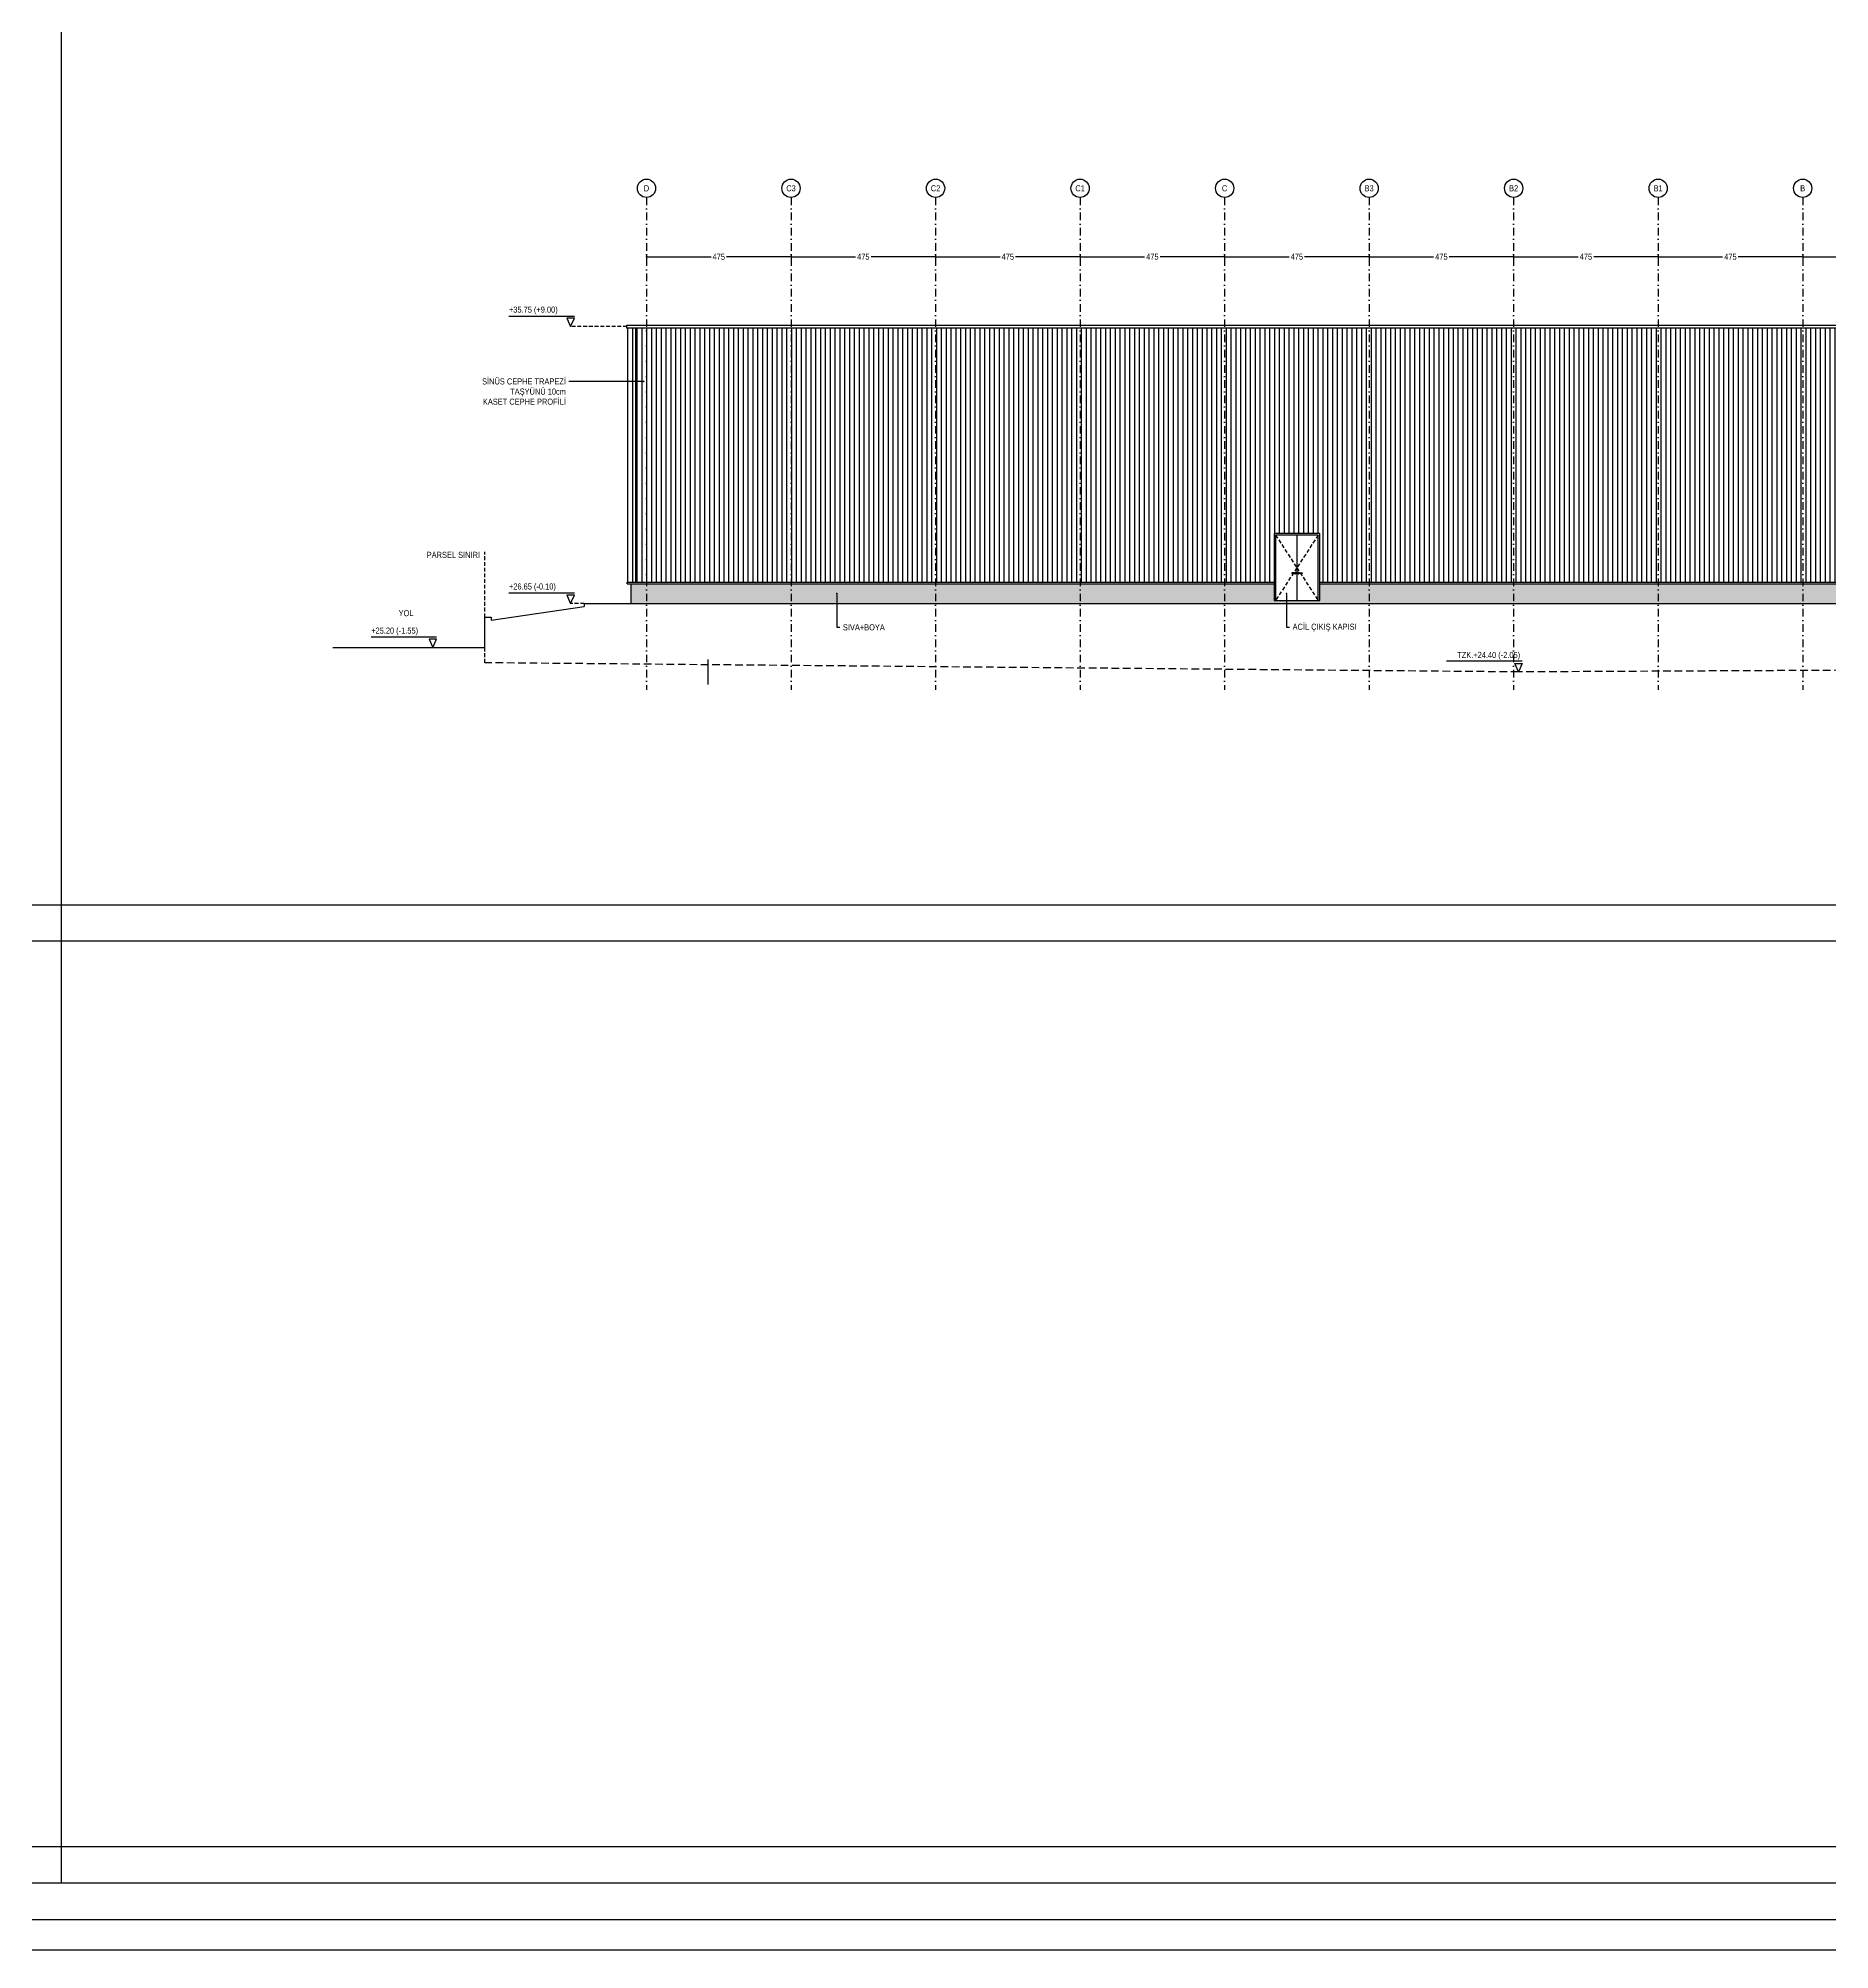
# Model space of a CAD drawing. Header units: centimetres. Extents: x 26569 to 160723, y -3143 to 14565.
# Drawn here: x 127005 to 132893, y -3143 to 3140 of the extents above; entities that cross this region are included whole.
import ezdxf
from ezdxf import colors
from ezdxf.entities.mleader import LeaderData, LeaderLine
from ezdxf.enums import TextEntityAlignment as Align
from ezdxf.math import Vec2, Vec3

# ---------------------------------------------------------------- set-up
doc = ezdxf.new("R2010")
doc.units = ezdxf.units.CM
doc.header["$LTSCALE"] = 100
doc.linetypes.add('DASHDOT2', pattern=[0.5, 0.25, -0.125, 0, -0.125])
doc.linetypes.add('HIDDEN2', pattern=[0.1875, 0.125, -0.0625])
for name, color, linetype in [('A-ANNO-DIMS', 187, 'Continuous'), ('A-ANNO-GRID', 155, 'DASHDOT2'), ('A-ANNO-IDEN', 50, 'Continuous'), ('A-ANNO-TTBL', 157, 'Continuous'), ('A-ELEV-01', 255, 'Continuous'), ('A-ELEV-04', 250, 'Continuous'), ('A-HATCH', 253, 'Continuous'), ('A-WALL-INSL', 249, 'Continuous'), ('L-TOPO', 49, 'Continuous'), ('S-CONC', 5, 'Continuous')]:
    doc.layers.add(name, color=color, linetype=linetype)
doc.styles.add('Fields_100', font='act_simplex.shx', dxfattribs={"width": 0.8, "height": 20})
doc.dimstyles.new('FIELDS_100', dxfattribs={"dimscale": 0, "dimtxt": 20, "dimasz": 5, "dimexe": 5, "dimexo": 5, "dimgap": 5, "dimtad": 0, "dimdec": 0, "dimzin": 0, "dimdsep": 46, "dimtxsty": 'Fields_100', "dimblk": 'DOT', "dimcen": 0.09, "dimclrt": 50, "dimadec": 0, "dimazin": 0, "dimtfac": 1, "dimtdec": 0, "dimtix": 1, "dimtofl": 0, "dimtmove": 1, "dimatfit": 3, "dimfxl": 5, "dimfxlon": 1, "dimtolj": 1, "dimtzin": 0, "dimarcsym": 0})

# ---------------------------------------------------------------- blocks, each defined once
blk = doc.blocks.new('_Dot')
at = {"color": 0, "linetype": 'ByBlock', "lineweight": -2}
blk.add_line((-0.5, 0), (-1, 0), dxfattribs=at)
at = {"color": 0, "linetype": 'ByBlock', "const_width": 0.5}
blk.add_lwpolyline([(-0.25, 0, 1), (0.25, 0, 1)], format="xyb", close=True, dxfattribs=at)
blk = doc.blocks.new('*D502')
at = {"layer": 'A-ANNO-DIMS', "color": 0, "lineweight": -2, "transparency": 16777216}
for p, q in [((132804.5, 2427), (132804.5, 2417)), ((132809.5, 2422), (133016.4, 2422)), ((133274.5, 2422), (133067.6, 2422)), ((133279.5, 2427), (133279.5, 2417))]:
    blk.add_line(p, q, dxfattribs=at)
at = {"layer": 'DEFPOINTS', "color": 0, "transparency": 16777216}
for p in [(132804.5, 2622), (133279.5, 2622), (132804.5, 2422)]:
    blk.add_point(p, dxfattribs=at)
at = {"layer": 'A-ANNO-DIMS', "color": 0, "lineweight": -2, "transparency": 16777216, "xscale": 5, "yscale": 5, "zscale": 5, "rotation": 180}
blk.add_blockref('_Dot', (132804.5, 2422), dxfattribs=at)
at = {"layer": 'A-ANNO-DIMS', "color": 0, "lineweight": -2, "transparency": 16777216, "xscale": 5, "yscale": 5, "zscale": 5}
blk.add_blockref('_Dot', (133279.5, 2422), dxfattribs=at)
at = {"layer": 'A-ANNO-DIMS', "color": 50, "transparency": 16777216, "insert": (133042, 2422), "char_height": 20, "attachment_point": 5, "style": 'Fields_100'}
blk.add_mtext('\\A1;475', dxfattribs=at)
blk = doc.blocks.new('*D503')
at = {"layer": 'A-ANNO-DIMS', "color": 0, "lineweight": -2, "transparency": 16777216}
for p, q in [((132329.5, 2427), (132329.5, 2417)), ((132334.5, 2422), (132541.4, 2422)), ((132799.5, 2422), (132592.6, 2422)), ((132804.5, 2427), (132804.5, 2417))]:
    blk.add_line(p, q, dxfattribs=at)
at = {"layer": 'DEFPOINTS', "color": 0, "transparency": 16777216}
for p in [(132329.5, 2622), (132804.5, 2622), (132329.5, 2422)]:
    blk.add_point(p, dxfattribs=at)
at = {"layer": 'A-ANNO-DIMS', "color": 0, "lineweight": -2, "transparency": 16777216, "xscale": 5, "yscale": 5, "zscale": 5, "rotation": 180}
blk.add_blockref('_Dot', (132329.5, 2422), dxfattribs=at)
at = {"layer": 'A-ANNO-DIMS', "color": 0, "lineweight": -2, "transparency": 16777216, "xscale": 5, "yscale": 5, "zscale": 5}
blk.add_blockref('_Dot', (132804.5, 2422), dxfattribs=at)
at = {"layer": 'A-ANNO-DIMS', "color": 50, "transparency": 16777216, "insert": (132567, 2422), "char_height": 20, "attachment_point": 5, "style": 'Fields_100'}
blk.add_mtext('\\A1;475', dxfattribs=at)
blk = doc.blocks.new('*D504')
at = {"layer": 'A-ANNO-DIMS', "color": 0, "lineweight": -2, "transparency": 16777216}
for p, q in [((131854.5, 2427), (131854.5, 2417)), ((131859.5, 2422), (132066.4, 2422)), ((132324.5, 2422), (132117.6, 2422)), ((132329.5, 2427), (132329.5, 2417))]:
    blk.add_line(p, q, dxfattribs=at)
at = {"layer": 'DEFPOINTS', "color": 0, "transparency": 16777216}
for p in [(131854.5, 2622), (132329.5, 2622), (131854.5, 2422)]:
    blk.add_point(p, dxfattribs=at)
at = {"layer": 'A-ANNO-DIMS', "color": 0, "lineweight": -2, "transparency": 16777216, "xscale": 5, "yscale": 5, "zscale": 5, "rotation": 180}
blk.add_blockref('_Dot', (131854.5, 2422), dxfattribs=at)
at = {"layer": 'A-ANNO-DIMS', "color": 0, "lineweight": -2, "transparency": 16777216, "xscale": 5, "yscale": 5, "zscale": 5}
blk.add_blockref('_Dot', (132329.5, 2422), dxfattribs=at)
at = {"layer": 'A-ANNO-DIMS', "color": 50, "transparency": 16777216, "insert": (132092, 2422), "char_height": 20, "attachment_point": 5, "style": 'Fields_100'}
blk.add_mtext('\\A1;475', dxfattribs=at)
blk = doc.blocks.new('*D505')
at = {"layer": 'A-ANNO-DIMS', "color": 0, "lineweight": -2, "transparency": 16777216}
for p, q in [((131379.5, 2427), (131379.5, 2417)), ((131384.5, 2422), (131591.4, 2422)), ((131849.5, 2422), (131642.6, 2422)), ((131854.5, 2427), (131854.5, 2417))]:
    blk.add_line(p, q, dxfattribs=at)
at = {"layer": 'DEFPOINTS', "color": 0, "transparency": 16777216}
for p in [(131379.5, 2622), (131854.5, 2622), (131379.5, 2422)]:
    blk.add_point(p, dxfattribs=at)
at = {"layer": 'A-ANNO-DIMS', "color": 0, "lineweight": -2, "transparency": 16777216, "xscale": 5, "yscale": 5, "zscale": 5, "rotation": 180}
blk.add_blockref('_Dot', (131379.5, 2422), dxfattribs=at)
at = {"layer": 'A-ANNO-DIMS', "color": 0, "lineweight": -2, "transparency": 16777216, "xscale": 5, "yscale": 5, "zscale": 5}
blk.add_blockref('_Dot', (131854.5, 2422), dxfattribs=at)
at = {"layer": 'A-ANNO-DIMS', "color": 50, "transparency": 16777216, "insert": (131617, 2422), "char_height": 20, "attachment_point": 5, "style": 'Fields_100'}
blk.add_mtext('\\A1;475', dxfattribs=at)
blk = doc.blocks.new('*D506')
at = {"layer": 'A-ANNO-DIMS', "color": 0, "lineweight": -2, "transparency": 16777216}
for p, q in [((130904.5, 2427), (130904.5, 2417)), ((130909.5, 2422), (131116.4, 2422)), ((131374.5, 2422), (131167.6, 2422)), ((131379.5, 2427), (131379.5, 2417))]:
    blk.add_line(p, q, dxfattribs=at)
at = {"layer": 'DEFPOINTS', "color": 0, "transparency": 16777216}
for p in [(130904.5, 2622), (131379.5, 2622), (130904.5, 2422)]:
    blk.add_point(p, dxfattribs=at)
at = {"layer": 'A-ANNO-DIMS', "color": 0, "lineweight": -2, "transparency": 16777216, "xscale": 5, "yscale": 5, "zscale": 5, "rotation": 180}
blk.add_blockref('_Dot', (130904.5, 2422), dxfattribs=at)
at = {"layer": 'A-ANNO-DIMS', "color": 0, "lineweight": -2, "transparency": 16777216, "xscale": 5, "yscale": 5, "zscale": 5}
blk.add_blockref('_Dot', (131379.5, 2422), dxfattribs=at)
at = {"layer": 'A-ANNO-DIMS', "color": 50, "transparency": 16777216, "insert": (131142, 2422), "char_height": 20, "attachment_point": 5, "style": 'Fields_100'}
blk.add_mtext('\\A1;475', dxfattribs=at)
blk = doc.blocks.new('*D507')
at = {"layer": 'A-ANNO-DIMS', "color": 0, "lineweight": -2, "transparency": 16777216}
for p, q in [((130429.5, 2427), (130429.5, 2417)), ((130434.5, 2422), (130641.4, 2422)), ((130899.5, 2422), (130692.6, 2422)), ((130904.5, 2427), (130904.5, 2417))]:
    blk.add_line(p, q, dxfattribs=at)
at = {"layer": 'DEFPOINTS', "color": 0, "transparency": 16777216}
for p in [(130429.5, 2622), (130904.5, 2622), (130429.5, 2422)]:
    blk.add_point(p, dxfattribs=at)
at = {"layer": 'A-ANNO-DIMS', "color": 0, "lineweight": -2, "transparency": 16777216, "xscale": 5, "yscale": 5, "zscale": 5, "rotation": 180}
blk.add_blockref('_Dot', (130429.5, 2422), dxfattribs=at)
at = {"layer": 'A-ANNO-DIMS', "color": 0, "lineweight": -2, "transparency": 16777216, "xscale": 5, "yscale": 5, "zscale": 5}
blk.add_blockref('_Dot', (130904.5, 2422), dxfattribs=at)
at = {"layer": 'A-ANNO-DIMS', "color": 50, "transparency": 16777216, "insert": (130667, 2422), "char_height": 20, "attachment_point": 5, "style": 'Fields_100'}
blk.add_mtext('\\A1;475', dxfattribs=at)
blk = doc.blocks.new('*D508')
at = {"layer": 'A-ANNO-DIMS', "color": 0, "lineweight": -2, "transparency": 16777216}
for p, q in [((129954.5, 2427), (129954.5, 2417)), ((129959.5, 2422), (130166.4, 2422)), ((130424.5, 2422), (130217.6, 2422)), ((130429.5, 2427), (130429.5, 2417))]:
    blk.add_line(p, q, dxfattribs=at)
at = {"layer": 'DEFPOINTS', "color": 0, "transparency": 16777216}
for p in [(129954.5, 2622), (130429.5, 2622), (129954.5, 2422)]:
    blk.add_point(p, dxfattribs=at)
at = {"layer": 'A-ANNO-DIMS', "color": 0, "lineweight": -2, "transparency": 16777216, "xscale": 5, "yscale": 5, "zscale": 5, "rotation": 180}
blk.add_blockref('_Dot', (129954.5, 2422), dxfattribs=at)
at = {"layer": 'A-ANNO-DIMS', "color": 0, "lineweight": -2, "transparency": 16777216, "xscale": 5, "yscale": 5, "zscale": 5}
blk.add_blockref('_Dot', (130429.5, 2422), dxfattribs=at)
at = {"layer": 'A-ANNO-DIMS', "color": 50, "transparency": 16777216, "insert": (130192, 2422), "char_height": 20, "attachment_point": 5, "style": 'Fields_100'}
blk.add_mtext('\\A1;475', dxfattribs=at)
blk = doc.blocks.new('*D509')
at = {"layer": 'A-ANNO-DIMS', "color": 0, "lineweight": -2, "transparency": 16777216}
for p, q in [((129479.5, 2427), (129479.5, 2417)), ((129484.5, 2422), (129691.4, 2422)), ((129949.5, 2422), (129742.6, 2422)), ((129954.5, 2427), (129954.5, 2417))]:
    blk.add_line(p, q, dxfattribs=at)
at = {"layer": 'DEFPOINTS', "color": 0, "transparency": 16777216}
for p in [(129479.5, 2622), (129954.5, 2622), (129479.5, 2422)]:
    blk.add_point(p, dxfattribs=at)
at = {"layer": 'A-ANNO-DIMS', "color": 0, "lineweight": -2, "transparency": 16777216, "xscale": 5, "yscale": 5, "zscale": 5, "rotation": 180}
blk.add_blockref('_Dot', (129479.5, 2422), dxfattribs=at)
at = {"layer": 'A-ANNO-DIMS', "color": 0, "lineweight": -2, "transparency": 16777216, "xscale": 5, "yscale": 5, "zscale": 5}
blk.add_blockref('_Dot', (129954.5, 2422), dxfattribs=at)
at = {"layer": 'A-ANNO-DIMS', "color": 50, "transparency": 16777216, "insert": (129717, 2422), "char_height": 20, "attachment_point": 5, "style": 'Fields_100'}
blk.add_mtext('\\A1;475', dxfattribs=at)
blk = doc.blocks.new('*D510')
at = {"layer": 'A-ANNO-DIMS', "color": 0, "lineweight": -2, "transparency": 16777216}
for p, q in [((129004.5, 2427), (129004.5, 2417)), ((129009.5, 2422), (129216.4, 2422)), ((129474.5, 2422), (129267.6, 2422)), ((129479.5, 2427), (129479.5, 2417))]:
    blk.add_line(p, q, dxfattribs=at)
at = {"layer": 'DEFPOINTS', "color": 0, "transparency": 16777216}
for p in [(129004.5, 2622), (129479.5, 2622), (129004.5, 2422)]:
    blk.add_point(p, dxfattribs=at)
at = {"layer": 'A-ANNO-DIMS', "color": 0, "lineweight": -2, "transparency": 16777216, "xscale": 5, "yscale": 5, "zscale": 5, "rotation": 180}
blk.add_blockref('_Dot', (129004.5, 2422), dxfattribs=at)
at = {"layer": 'A-ANNO-DIMS', "color": 0, "lineweight": -2, "transparency": 16777216, "xscale": 5, "yscale": 5, "zscale": 5}
blk.add_blockref('_Dot', (129479.5, 2422), dxfattribs=at)
at = {"layer": 'A-ANNO-DIMS', "color": 50, "transparency": 16777216, "insert": (129242, 2422), "char_height": 20, "attachment_point": 5, "style": 'Fields_100'}
blk.add_mtext('\\A1;475', dxfattribs=at)

msp = doc.modelspace()

# ---------------------------------------------------------------- hatches: boundary and pattern name
at = {"layer": 'A-HATCH'}
h = msp.add_hatch(dxfattribs=at)
h.set_pattern_fill('LINE', color=256, scale=5, angle=90)
h.set_pattern_definition([(90, (176948.144, 66189.552), (-15.875, 1e-15), [])])
h.paths.add_polyline_path([(134740.78, 2187.15), (128970.78, 2187.15), (128969.5, 1352.15), (131067, 1352.15), (131067, 1512.15), (131217, 1512.15), (131217, 1352.15), (133442, 1352.15), (133442, 1512.15), (133592, 1512.15), (133592, 1352.15), (134739.5, 1352.15)])
h = msp.add_hatch(dxfattribs=at)
h.set_pattern_fill('DOTS', color=256, scale=5, angle=90)
h.set_pattern_definition([(90, (176948.1445, 66189.552), (-7.9375, 3.96875), [0, -7.9375])])
h.paths.add_polyline_path([(128954.53, 1283.41), (128954.53, 1347.15), (131067, 1347.15), (131067, 1292.15), (131217, 1292.15), (131217, 1347.15), (133442, 1347.15), (133442, 1292.15), (133592, 1292.15), (133592, 1347.15), (134754.53, 1347.15), (134754.53, 1282.15)])

# ---------------------------------------------------------------- linework, layer by layer
at = {"layer": 'A-ANNO-DIMS', "linetype": 'HIDDEN2'}
for p, q in [((128940.15, 2192.15), (128754.98, 2192.15)), ((128473.57, 1087.33), (128473.57, 1452.07)), ((128799.53, 1282.15), (128754.98, 1282.15))]:
    msp.add_line(p, q, dxfattribs=at)
at = {"layer": 'A-ANNO-DIMS'}
for points in [[(128552.33, 2227.15), (128767.48, 2227.15)], [(128552.33, 1317.15), (128767.48, 1317.15)], [(128099.55, 1172.15), (128314.7, 1172.15)], [(131882.86, 1092.15), (131633.85, 1092.15)]]:
    msp.add_lwpolyline(points, dxfattribs=at)
for points in [[(128754.98, 2192.15), (128767.48, 2219.65), (128742.48, 2219.65)], [(128754.98, 1282.15), (128767.48, 1309.65), (128742.48, 1309.65)], [(128302.2, 1137.15), (128314.7, 1164.65), (128289.7, 1164.65)], [(131870.36, 1057.15), (131857.86, 1084.65), (131882.86, 1084.65)]]:
    msp.add_lwpolyline(points, close=True, dxfattribs=at)
at = {"layer": 'A-ANNO-GRID'}
for p, q in [((129004.5, 2616.99), (129004.5, 998.51)), ((129479.5, 2616.99), (129479.5, 998.51)), ((129954.5, 2616.99), (129954.5, 998.51)), ((130429.5, 2616.99), (130429.5, 998.51)), ((130904.5, 2616.99), (130904.5, 998.51)), ((131379.5, 2616.99), (131379.5, 998.51)), ((131854.5, 2616.99), (131854.5, 998.51)), ((132329.5, 2616.99), (132329.5, 998.51)), ((132804.5, 2616.99), (132804.5, 998.51))]:
    msp.add_line(p, q, dxfattribs=at)
at = {"layer": 'A-ANNO-GRID', "linetype": 'Continuous', "ltscale": 10}
for centre in [(129004.5, 2646.99), (129479.5, 2646.99), (129954.5, 2646.99), (130429.5, 2646.99), (130904.5, 2646.99), (131379.5, 2646.99), (131854.5, 2646.99), (132329.5, 2646.99), (132804.5, 2646.99)]:
    msp.add_circle(centre, 30, dxfattribs=at)
at = {"layer": 'A-ANNO-TTBL'}
for p, q in [((127081.01, 9337.15), (127081.02, -2922.85)), ((76081.02, 292.09), (153081.03, 292.14)), ((127081.02, 172.14), (76081.02, 172.11))]:
    msp.add_line(p, q, dxfattribs=at)
for points in [[(157421.04, -3142.83), (157421.04, 9557.17), (26568.76, 9557.19), (26568.76, -3142.81)], [(157321.04, -3042.83), (157321.04, 9457.17), (26668.76, 9457.19), (26668.76, -3042.81)]]:
    msp.add_lwpolyline(points, close=True, dxfattribs=at)
for points in [[(153081.03, 172.16), (127081.02, 172.14)], [(48081.01, -2802.87), (153081.03, -2802.87)], [(48081.01, -2922.85), (153081.03, -2922.85)]]:
    msp.add_lwpolyline(points, dxfattribs=at)
at = {"layer": 'A-ELEV-01'}
for p, q in [((128940.15, 2187.15), (128940.15, 2197.15)), ((128940.15, 2197.15), (134768.86, 2197.15)), ((134768.86, 2187.15), (128940.15, 2187.15)), ((128942.5, 1352.15), (128942.5, 2187.15)), ((128959.5, 1352.15), (128959.5, 2187.15)), ((128969.5, 1352.15), (128969.5, 2187.15)), ((129955.78, 2187.39), (129953.28, 2187.39)), ((130905.78, 2187.39), (130903.28, 2187.39)), ((131855.78, 2187.39), (131853.28, 2187.39)), ((132805.78, 2187.39), (132803.28, 2187.39)), ((128940.5, 1347.15), (128940.5, 1352.15)), ((128940.5, 1352.15), (128940.5, 1347.15)), ((128940.5, 1352.15), (131067, 1352.15)), ((128940.5, 1347.15), (131067, 1347.15)), ((128954.53, 1282.15), (128954.53, 1347.15)), ((131217, 1352.15), (133442, 1352.15)), ((131217, 1347.15), (133442, 1347.15)), ((131067, 1292.15), (131217, 1292.15))]:
    msp.add_line(p, q, dxfattribs=at)
at = {"layer": 'A-ELEV-01', "elevation": 0}
for points in [[(131217, 1292.15), (131217, 1512.15), (131067, 1512.15), (131067, 1292.15)], [(131212, 1292.15), (131212, 1507.15), (131072, 1507.15), (131072, 1292.15)], [(131142, 1507.15), (131142, 1292.15)]]:
    msp.add_lwpolyline(points, dxfattribs=at)
for points in [[(131137, 1381.15, 1), (131137, 1383.15), (131125, 1383.15), (131125, 1381.15)], [(131147, 1381.15, -1), (131147, 1383.15), (131159, 1383.15), (131159, 1381.15)]]:
    msp.add_lwpolyline(points, format="xyb", close=True, dxfattribs=at)
at = {"layer": 'A-ELEV-01'}
for centre, start, end in [((131137, 1382.15), 203.578178, 156.421822), ((131147, 1382.15), 23.578178, 336.421822)]:
    msp.add_arc(centre, 2.5, start, end, dxfattribs=at)
at = {"layer": 'A-ELEV-04', "linetype": 'HIDDEN2', "elevation": 0}
for points in [[(131072, 1507.15), (131142, 1399.65), (131072, 1292.15)], [(131212, 1507.15), (131142, 1399.65), (131212, 1292.15)]]:
    msp.add_lwpolyline(points, dxfattribs=at)
at = {"layer": 'A-WALL-INSL'}
msp.add_line((129205.53, 1098.15), (129205.53, 1016.15), dxfattribs=at)
at = {"layer": 'L-TOPO', "color": 1, "linetype": 'HIDDEN2', "ltscale": 2}
msp.add_lwpolyline([(138283.9, 1272.15), (137770.89, 1087.15), (131870.36, 1057.15), (128473.57, 1087.33)], dxfattribs=at)
at = {"layer": 'S-CONC'}
for p, q in [((128493.57, 1227.15), (128799.53, 1272.15)), ((128799.53, 1282.15), (128799.53, 1272.15)), ((128473.57, 1137.15), (128473.57, 1237.15)), ((128473.57, 1237.15), (128493.57, 1237.15)), ((128493.57, 1237.15), (128493.57, 1227.15)), ((127973.57, 1137.15), (128473.57, 1137.15))]:
    msp.add_line(p, q, dxfattribs=at)
msp.add_lwpolyline([(128799.53, 1282.15), (134949.5, 1282.15), (134949.5, 1272.15), (138263.9, 1272.15)], dxfattribs=at)

# ---------------------------------------------------------------- texts
at = {"layer": 'A-ANNO-DIMS', "color": 50, "char_height": 20, "style": 'Fields_100'}
for s, width, insert, attachment_point in [('+35.75 (+9.00)', 226.336, (128552.33, 2232.15), 7), ('+26.65 (-0.10)', 226.336, (128552.33, 1322.15), 7), ('+25.20 (-1.55)', 226.336, (128099.55, 1177.15), 7), ('TZK.+24.40 (-2.05)', 458.0073, (131875.91, 1097.15), 9)]:
    msp.add_mtext_dynamic_manual_height_columns(s, width=width, gutter_width=100, heights=[0], dxfattribs=dict(at, insert=insert, attachment_point=attachment_point))
at = {"layer": 'A-ANNO-GRID', "color": 50, "style": 'Fields_100', "width": 0.8}
for s, p in [('D', (129004.5, 2646.99)), ('C3', (129479.5, 2646.99)), ('C2', (129954.5, 2646.99)), ('C1', (130429.5, 2646.99)), ('C', (130904.5, 2646.99)), ('B3', (131379.5, 2646.99)), ('B2', (131854.5, 2646.99)), ('B1', (132329.5, 2646.99)), ('B', (132804.5, 2646.99))]:
    msp.add_text(s, height=20, dxfattribs=at).set_placement(p, align=Align.MIDDLE_CENTER)
at = {"layer": 'A-ANNO-IDEN', "char_height": 20, "attachment_point": 3, "style": 'Fields_100'}
for s, insert in [('PARSEL SINIRI', (128457.13, 1452.07)), ('YOL', (128238.59, 1260.57))]:
    msp.add_mtext_dynamic_manual_height_columns(s, width=277.705, gutter_width=100, heights=[0], dxfattribs=dict(at, insert=insert))

# ---------------------------------------------------------------- dimensions: what is measured, and where the dimension line sits
at = {"layer": 'A-ANNO-DIMS'}
for base, p1, p2, picture, middle in [((129004.5, 2421.99), (129479.5, 2621.99), (129004.5, 2621.99), '*D510', (129242, 2421.99)), ((129479.5, 2421.99), (129954.5, 2621.99), (129479.5, 2621.99), '*D509', (129717, 2421.99)), ((129954.5, 2421.99), (130429.5, 2621.99), (129954.5, 2621.99), '*D508', (130192, 2421.99)), ((130429.5, 2421.99), (130904.5, 2621.99), (130429.5, 2621.99), '*D507', (130667, 2421.99)), ((130904.5, 2421.99), (131379.5, 2621.99), (130904.5, 2621.99), '*D506', (131142, 2421.99)), ((131379.5, 2421.99), (131854.5, 2621.99), (131379.5, 2621.99), '*D505', (131617, 2421.99)), ((131854.5, 2421.99), (132329.5, 2621.99), (131854.5, 2621.99), '*D504', (132092, 2421.99)), ((132329.5, 2421.99), (132804.5, 2621.99), (132329.5, 2621.99), '*D503', (132567, 2421.99)), ((132804.5, 2421.99), (133279.5, 2621.99), (132804.5, 2621.99), '*D502', (133042, 2421.99))]:
    dim = msp.add_linear_dim(base=base, p1=p1, p2=p2, angle=180, dimstyle='FIELDS_100', override={"dimscale": 1}, dxfattribs=at)
    dim.commit()
    dim.dimension.update_dxf_attribs({"geometry": picture, "text_midpoint": middle})

# ---------------------------------------------------------------- leaders
ml = msp.add_multileader_mtext('Standard', dxfattribs=at)
ml.set_content('SİNÜS CEPHE TRAPEZİ\\PTAŞYÜNÜ 10cm\\PKASET CEPHE PROFİLİ', color=50, style='Fields_100')
ml.set_leader_properties(color=256)
ml.set_arrow_properties(name='DOT')
ml.build(insert=Vec2(0, 0))
ml.multileader.update_dxf_attribs({"dogleg_length": 10, "arrow_head_size": 6})
ctx = ml.context
ctx.base_point, ctx.char_height, ctx.arrow_head_size, ctx.landing_gap_size, ctx.plane_origin = Vec3(128460.55, 2012.15), 20, 6, 10, Vec3(129263.27, 2062.17)
ctx.text_align_type = 2
notes = []
notes.append((ctx, [(0, (1, 1, 0), (128759.51, 2012.15), (-1, 0), 10, [(0, [(128994.95, 2012.15)], 0, [])])]))
ctx.mtext.insert, ctx.mtext.alignment, ctx.mtext.flow_direction = Vec3(128739.51, 2022.15), 3, 5
ml = msp.add_multileader_mtext('Standard', dxfattribs=at)
ml.set_content('SIVA+BOYA', color=50, style='Fields_100')
ml.set_leader_properties(color=256)
ml.set_arrow_properties(name='DOT')
ml.build(insert=Vec2(0, 0))
ml.multileader.update_dxf_attribs({"dogleg_length": 10, "arrow_head_size": 6})
ctx = ml.context
ctx.base_point, ctx.char_height, ctx.arrow_head_size, ctx.landing_gap_size, ctx.plane_origin = Vec3(129639.9, 1203.88), 20, 6, 10, Vec3(130084.53, 1310.11)
notes.append((ctx, [(0, (1, 1, 0), (129629.9, 1203.88), (1, 0), 10, [(0, [(129629.9, 1315.09)], 0, [])])]))
ctx.mtext.insert, ctx.mtext.flow_direction = Vec3(129649.9, 1213.88), 5
ml = msp.add_multileader_mtext('Standard', dxfattribs=at)
ml.set_content('ACİL ÇIKIŞ KAPISI', color=50, style='Fields_100')
ml.set_leader_properties(color=256)
ml.set_arrow_properties(name='DOT')
ml.build(insert=Vec2(0, 0))
ml.multileader.update_dxf_attribs({"dogleg_length": 10, "arrow_head_size": 6})
ctx = ml.context
ctx.base_point, ctx.char_height, ctx.arrow_head_size, ctx.landing_gap_size, ctx.plane_origin = Vec3(131117.99, 1203.88), 20, 6, 10, Vec3(131562.62, 1310.11)
notes.append((ctx, [(0, (1, 1, 0), (131107.99, 1203.88), (1, 0), 10, [(0, [(131107.99, 1315.09)], 0, [])])]))
ctx.mtext.insert, ctx.mtext.flow_direction = Vec3(131127.99, 1215.78), 5
for ctx, leaders in notes:
    for number, flags, end, landing, length, lines in leaders:
        leader = LeaderData()
        leader.index, (leader.has_last_leader_line, leader.has_dogleg_vector, leader.attachment_direction) = number, flags
        leader.last_leader_point, leader.dogleg_vector, leader.dogleg_length = Vec3(end), Vec3(landing), length
        for number, points, colour, breaks in lines:
            line = LeaderLine()
            line.index, line.vertices, line.color, line.breaks = number, Vec3.list(points), colors.encode_raw_color(colour), breaks
            leader.lines.append(line)
        ctx.leaders.append(leader)

doc.saveas('drawing.dxf')
